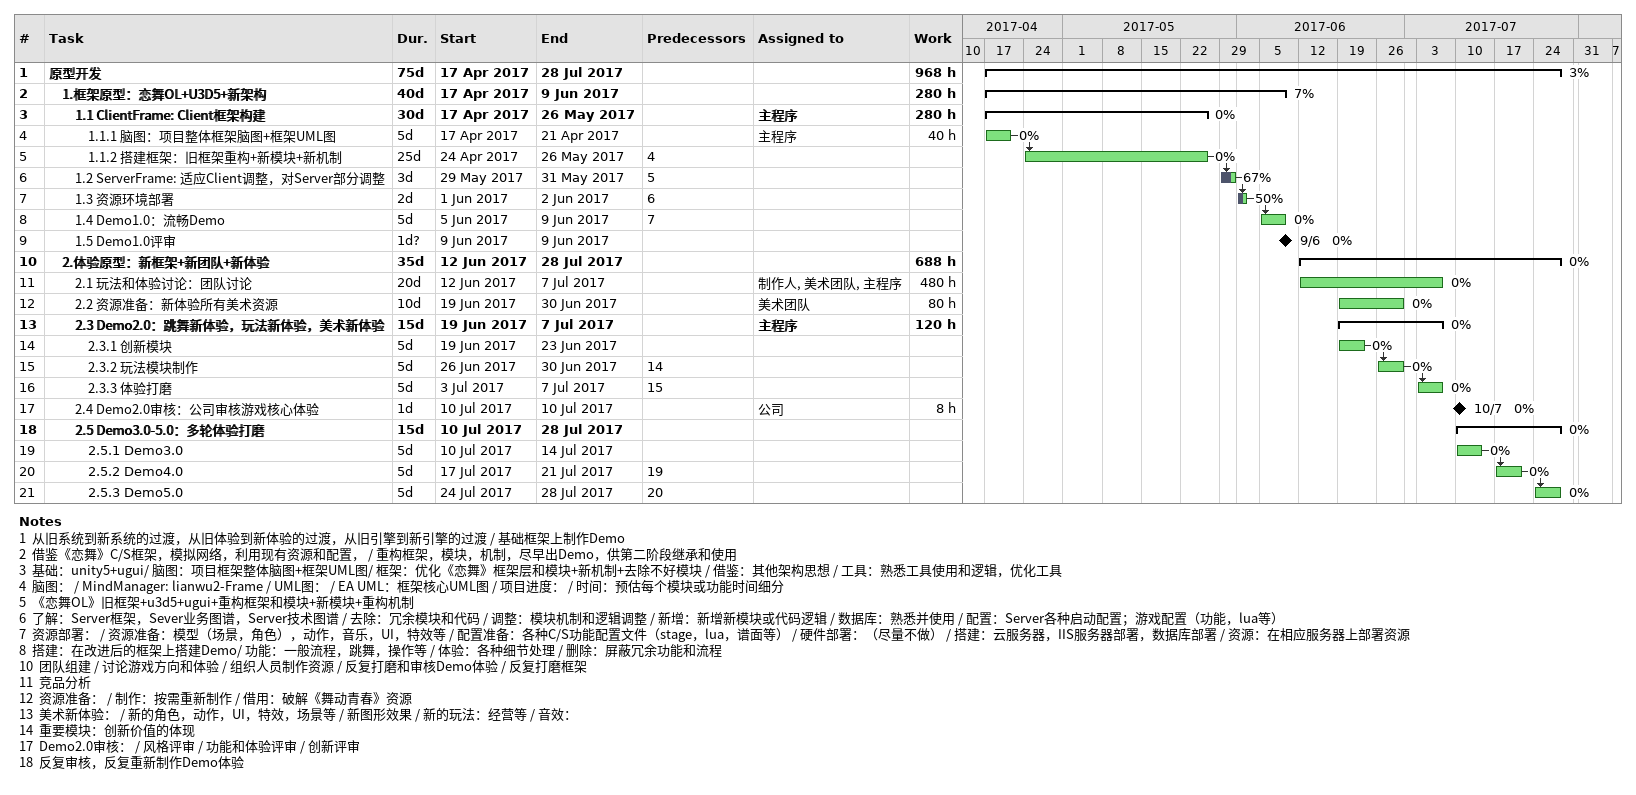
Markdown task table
| ID | Level | Task | Duration | Start | Finish | Predecessors | Resources | % complete | Work (h) |
|---|---|---|---|---|---|---|---|---|---|
| 1 | 1 | **原型开发** | 75d | 2017-04-17 | 2017-07-28 |  |  | 3 | 968 |
| 2 | 2 | **1.框架原型：恋舞OL+U3D5+新架构** | 40d | 2017-04-17 | 2017-06-09 |  |  | 7 | 280 |
| 3 | 3 | **1.1 ClientFrame: Client框架构建** | 30d | 2017-04-17 | 2017-05-26 |  | 主程序 | 0 | 280 |
| 4 | 4 | 1.1.1 脑图：项目整体框架脑图+框架UML图 | 5d | 2017-04-17 | 2017-04-21 |  | 主程序 | 0 | 40 |
| 5 | 4 | 1.1.2 搭建框架：旧框架重构+新模块+新机制 | 25d | 2017-04-24 | 2017-05-26 | 4 |  | 0 |  |
| 6 | 3 | 1.2 ServerFrame: 适应Client调整，对Server部分调整 | 3d | 2017-05-29 | 2017-05-31 | 5 |  | 67 |  |
| 7 | 3 | 1.3 资源环境部署 | 2d | 2017-06-01 | 2017-06-02 | 6 |  | 50 |  |
| 8 | 3 | 1.4 Demo1.0：流畅Demo | 5d | 2017-06-05 | 2017-06-09 | 7 |  | 0 |  |
| 9 | 3 | 1.5 Demo1.0评审 | 1d? | 2017-06-09 | 2017-06-09 |  |  | 0 |  |
| 10 | 2 | **2.体验原型：新框架+新团队+新体验** | 35d | 2017-06-12 | 2017-07-28 |  |  | 0 | 688 |
| 11 | 3 | 2.1 玩法和体验讨论：团队讨论 | 20d | 2017-06-12 | 2017-07-07 |  | 制作人, 美术团队, 主程序 | 0 | 480 |
| 12 | 3 | 2.2 资源准备：新体验所有美术资源 | 10d | 2017-06-19 | 2017-06-30 |  | 美术团队 | 0 | 80 |
| 13 | 3 | **2.3 Demo2.0：跳舞新体验，玩法新体验，美术新体验** | 15d | 2017-06-19 | 2017-07-07 |  | 主程序 | 0 | 120 |
| 14 | 4 | 2.3.1 创新模块 | 5d | 2017-06-19 | 2017-06-23 |  |  | 0 |  |
| 15 | 4 | 2.3.2 玩法模块制作 | 5d | 2017-06-26 | 2017-06-30 | 14 |  | 0 |  |
| 16 | 4 | 2.3.3 体验打磨 | 5d | 2017-07-03 | 2017-07-07 | 15 |  | 0 |  |
| 17 | 3 | 2.4 Demo2.0审核：公司审核游戏核心体验 | 1d | 2017-07-10 | 2017-07-10 |  | 公司 | 0 | 8 |
| 18 | 3 | **2.5 Demo3.0-5.0：多轮体验打磨** | 15d | 2017-07-10 | 2017-07-28 |  |  | 0 |  |
| 19 | 4 | 2.5.1 Demo3.0 | 5d | 2017-07-10 | 2017-07-14 |  |  | 0 |  |
| 20 | 4 | 2.5.2 Demo4.0 | 5d | 2017-07-17 | 2017-07-21 | 19 |  | 0 |  |
| 21 | 4 | 2.5.3 Demo5.0 | 5d | 2017-07-24 | 2017-07-28 | 20 |  | 0 |  |

Notes
- 1: 从旧系统到新系统的过渡，从旧体验到新体验的过渡，从旧引擎到新引擎的过渡 / 基础框架上制作Demo
- 2: 借鉴《恋舞》C/S框架，模拟网络，利用现有资源和配置， / 重构框架，模块，机制，尽早出Demo，供第二阶段继承和使用
- 3: 基础：unity5+ugui/ 脑图：项目框架整体脑图+框架UML图/ 框架：优化《恋舞》框架层和模块+新机制+去除不好模块 / 借鉴：其他架构思想 / 工具：熟悉工具使用和逻辑，优化工具
- 4: 脑图： / MindManager: lianwu2-Frame / UML图： / EA UML：框架核心UML图 / 项目进度： / 时间：预估每个模块或功能时间细分
- 5: 《恋舞OL》旧框架+u3d5+ugui+重构框架和模块+新模块+重构机制
- 6: 了解：Server框架，Sever业务图谱，Server技术图谱 / 去除：冗余模块和代码 / 调整：模块机制和逻辑调整 / 新增：新增新模块或代码逻辑 / 数据库：熟悉并使用 / 配置：Server各种启动配置；游戏配置（功能，lua等）
- 7: 资源部署： / 资源准备：模型（场景，角色），动作，音乐，UI，特效等 / 配置准备：各种C/S功能配置文件（stage，lua，谱面等） / 硬件部署：（尽量不做） / 搭建：云服务器，IIS服务器部署，数据库部署 / 资源：在相应服务器上部署资源
- 8: 搭建：在改进后的框架上搭建Demo/ 功能：一般流程，跳舞，操作等 / 体验：各种细节处理 / 删除：屏蔽冗余功能和流程
- 10: 团队组建 / 讨论游戏方向和体验 / 组织人员制作资源 / 反复打磨和审核Demo体验 / 反复打磨框架
- 11: 竞品分析
- 12: 资源准备： / 制作：按需重新制作 / 借用：破解《舞动青春》资源
- 13: 美术新体验： / 新的角色，动作，UI，特效，场景等 / 新图形效果 / 新的玩法：经营等 / 音效：
- 14: 重要模块：创新价值的体现
- 17: Demo2.0审核： / 风格评审 / 功能和体验评审 / 创新评审
- 18: 反复审核，反复重新制作Demo体验
